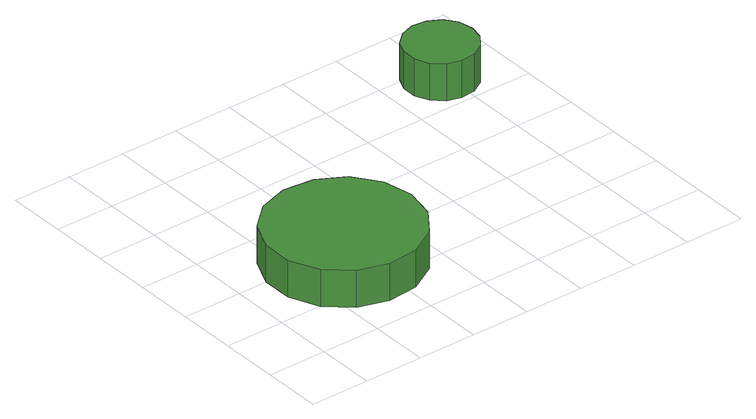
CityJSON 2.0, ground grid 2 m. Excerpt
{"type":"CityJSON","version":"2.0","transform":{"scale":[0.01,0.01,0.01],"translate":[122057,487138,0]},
"CityObjects":{
"tree1":{"type":"SolitaryVegetationObject","attributes":{"function":"something"},"geometry":[{"type":"MultiSurface","lod":"1","boundaries":[[[0,1,2,3,4,5,6,7,8,9,10,11,12,13,14]],[[15,16,17,18,19,20,21,22,23,24,25,26,27,28,29]],[[0,29,28,1]],[[1,28,27,2]],[[2,27,26,3]],[[3,26,25,4]],[[4,25,24,5]],[[5,24,23,6]],[[6,23,22,7]],[[7,22,21,8]],[[8,21,20,9]],[[9,20,19,10]],[[10,19,18,11]],[[11,18,17,12]],[[12,17,16,13]],[[13,16,15,14]],[[14,15,29,0]]]}]},
"tree2":{"type":"SolitaryVegetationObject","attributes":{"function":"something"},"geometry":[{"type":"MultiSurface","lod":"1","boundaries":[[[30,31,32,33,34,35,36,37,38,39,40,41,42,43,44]],[[45,46,47,48,49,50,51,52,53,54,55,56,57,58,59]],[[30,59,58,31]],[[31,58,57,32]],[[32,57,56,33]],[[33,56,55,34]],[[34,55,54,35]],[[35,54,53,36]],[[36,53,52,37]],[[37,52,51,38]],[[38,51,50,39]],[[39,50,49,40]],[[40,49,48,41]],[[41,48,47,42]],[[42,47,46,43]],[[43,46,45,44]],[[44,45,59,30]]]}]}
},
"vertices":[
[565,299,203],[543,402,203],[481,488,203],[389,540,203],[284,551,203],[184,519,203],[105,448,203],[62,351,203],[62,246,203],[105,149,203],[184,78,203],[284,46,203],[389,57,203],[481,110,203],[543,195,203],[543,195,74],[481,110,74],[389,57,74],[284,46,74],[184,78,74],[105,149,74],[62,246,74],[62,351,74],[105,448,74],[184,519,74],[284,551,74],[389,540,74],[481,488,74],[543,402,74],[565,299,74],
[1299,938,162],[1289,987,162],[1260,1027,162],[1217,1051,162],[1167,1057,162],[1120,1041,162],[1083,1008,162],[1063,963,162],[1063,913,162],[1083,868,162],[1120,835,162],[1167,820,162],[1217,825,162],[1260,850,162],[1289,890,162],[1289,890,33],[1260,850,33],[1217,825,33],[1167,820,33],[1120,835,33],[1083,868,33],[1063,913,33],[1063,963,33],[1083,1008,33],[1120,1041,33],[1167,1057,33],[1217,1051,33],[1260,1027,33],[1289,987,33],[1299,938,33]
]}
